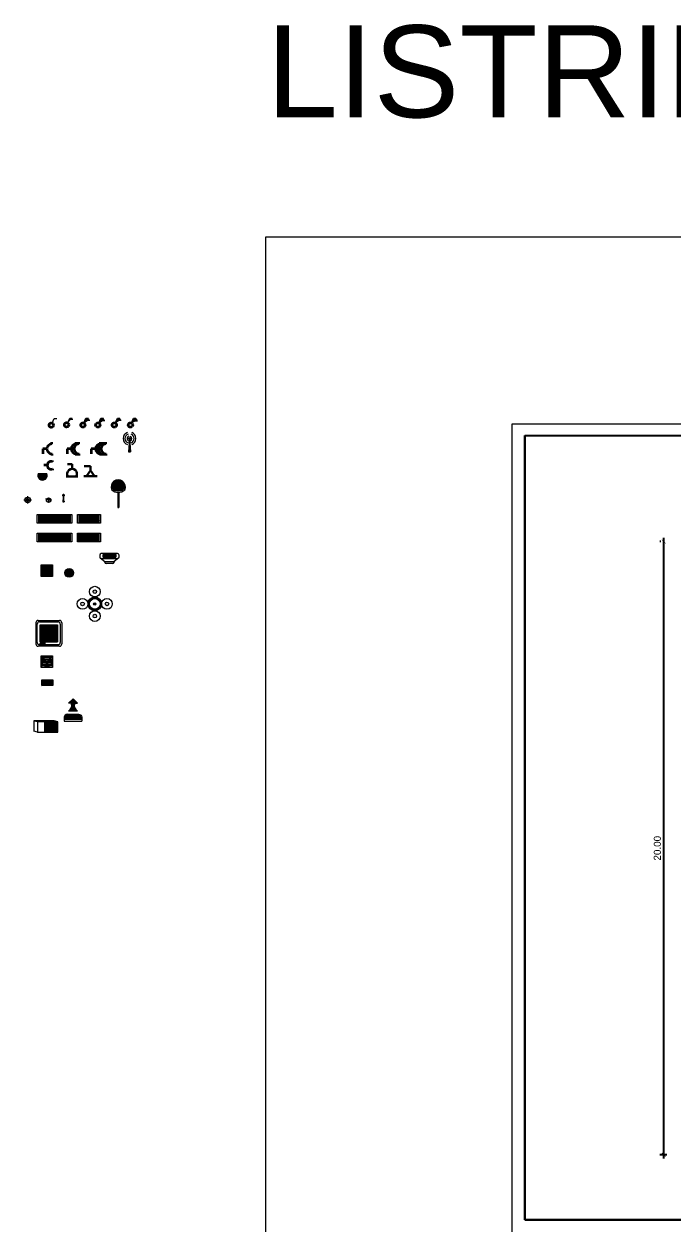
# Model space of a CAD drawing. Header units: millimetres. Extents: x -667 to -468, y -723 to -475.
# Drawn here: x -645.34 to -624.19, y -687.02 to -647.91 of the extents above; entities that cross this region are included whole.
import ezdxf

# ---------------------------------------------------------------- set-up
doc = ezdxf.new("R2010")
doc.units = ezdxf.units.MM
doc.layers.get('0').update_dxf_attribs({"lineweight": 9})
doc.layers.get('Defpoints').update_dxf_attribs({"lineweight": 0})
doc.layers.add('KOP', color=1, linetype='Continuous')
doc.layers.add('NOTASI', color=250, linetype='Continuous', lineweight=5)
doc.styles.get("Standard").update_dxf_attribs({"font": 'arial.ttf'})
doc.dimstyles.new('Copy of 1-100', dxfattribs={"dimtxt": 0.23, "dimasz": 0.125, "dimexe": 0.125, "dimexo": 0.1, "dimgap": 0.09, "dimtad": 1, "dimtoh": 1, "dimzin": 0, "dimdsep": 46, "dimtxsty": 'Standard', "dimblk": 'ARCHTICK', "dimcen": 0.09, "dimdle": 0.125, "dimclrt": 2, "dimadec": 0, "dimazin": 0, "dimtfac": 1, "dimtofl": 0, "dimtmove": 0, "dimatfit": 3, "dimldrblk": 'ARCHTICK', "dimfxl": 1, "dimtolj": 1, "dimtzin": 0, "dimarcsym": 0})

# ---------------------------------------------------------------- blocks, each defined once
blk = doc.blocks.new('DL 5')
h = blk.add_hatch(color=256)
h.set_gradient(color1=(223, 218, 124), one_color=1, tint=1, name='SPHERICAL')
h.paths.add_polyline_path([(0.234, 0.005, 1), (-0.21, 0.005, 1)])
h.paths.add_polyline_path([(-0.194, 0.005, -1), (0.217, 0.005, -1)], flags=16)
h.paths.add_polyline_path([(-0.086, 0.005, -1), (0.109, 0.005, -1)], flags=0)
h = blk.add_hatch(color=256)
h.set_gradient(color1=(223, 218, 124), one_color=1, tint=1, name='SPHERICAL')
h.paths.add_polyline_path([(0.109, 0.005, 1), (-0.086, 0.005, 1)])
at = {"color": 242, "true_color": 0xbb071f}
for p, q in [((-0.287, 0.005), (-0.21, 0.005)), ((-0.194, 0.005), (-0.086, 0.005)), ((0.012, 0.227), (0.012, 0.303)), ((0.012, 0.102), (0.012, 0.21)), ((0.109, 0.005), (0.217, 0.005)), ((0.234, 0.005), (0.31, 0.005)), ((0.012, -0.201), (0.012, -0.093)), ((0.012, -0.294), (0.012, -0.217))]:
    blk.add_line(p, q, dxfattribs=at)
for radius in [0.222, 0.206, 0.0974]:
    blk.add_circle((0.012, 0.005), radius, dxfattribs=at)
blk = doc.blocks.new('TP')
h = blk.add_hatch(color=256)
h.set_gradient(color1=(229, 248, 251), one_color=1, tint=1, name='SPHERICAL')
h.paths.add_polyline_path([(286.551, 541.306), (286.551, 541.276), (287.617, 541.276), (287.617, 541.306)])
h.paths.add_polyline_path([(287.617, 541.144), (287.617, 541.174), (286.551, 541.174), (286.551, 541.144)])
at = {"color": 242, "true_color": 0xbb071f}
for p, q in [((286.484, 541.375), (287.684, 541.375)), ((286.484, 541.075), (286.484, 541.375)), ((287.684, 541.375), (287.684, 541.075)), ((287.684, 541.075), (286.484, 541.075))]:
    blk.add_line(p, q, dxfattribs=at)
at = {"color": 0}
for p, q in [((286.534, 541.105), (286.534, 541.345)), ((286.534, 541.345), (287.634, 541.345)), ((287.634, 541.105), (287.634, 541.345)), ((287.634, 541.105), (286.534, 541.105))]:
    blk.add_line(p, q, dxfattribs=at)
for p, q in [((286.551, 541.306), (287.617, 541.306)), ((286.551, 541.306), (286.551, 541.276)), ((286.574, 541.105), (286.574, 541.345)), ((286.614, 541.105), (286.614, 541.345)), ((286.654, 541.105), (286.654, 541.345)), ((286.694, 541.105), (286.694, 541.345)), ((286.734, 541.105), (286.734, 541.345)), ((286.774, 541.105), (286.774, 541.345)), ((286.814, 541.105), (286.814, 541.345)), ((286.854, 541.105), (286.854, 541.345)), ((286.894, 541.105), (286.894, 541.345)), ((286.934, 541.105), (286.934, 541.345)), ((286.974, 541.105), (286.974, 541.345)), ((287.014, 541.105), (287.014, 541.345)), ((287.054, 541.105), (287.054, 541.345)), ((287.094, 541.105), (287.094, 541.345)), ((287.134, 541.105), (287.134, 541.345)), ((287.174, 541.105), (287.174, 541.345)), ((287.214, 541.105), (287.214, 541.345)), ((287.254, 541.105), (287.254, 541.345)), ((287.294, 541.105), (287.294, 541.345)), ((287.334, 541.105), (287.334, 541.345)), ((287.374, 541.105), (287.374, 541.345)), ((287.414, 541.105), (287.414, 541.345)), ((287.454, 541.105), (287.454, 541.345)), ((287.494, 541.105), (287.494, 541.345)), ((287.534, 541.105), (287.534, 541.345)), ((287.574, 541.105), (287.574, 541.345)), ((287.614, 541.105), (287.614, 541.345)), ((287.617, 541.306), (287.617, 541.276)), ((286.534, 541.225), (287.634, 541.225)), ((286.548, 541.301), (286.551, 541.301)), ((286.548, 541.299), (286.551, 541.299)), ((286.548, 541.284), (286.551, 541.284)), ((286.548, 541.282), (286.551, 541.282)), ((286.548, 541.169), (286.551, 541.169)), ((286.548, 541.167), (286.551, 541.167)), ((286.548, 541.152), (286.551, 541.152)), ((286.548, 541.15), (286.551, 541.15)), ((286.551, 541.276), (287.617, 541.276)), ((286.551, 541.174), (287.617, 541.174)), ((286.551, 541.144), (286.551, 541.174)), ((286.551, 541.144), (287.617, 541.144)), ((287.62, 541.301), (287.617, 541.301)), ((287.62, 541.299), (287.617, 541.299)), ((287.62, 541.284), (287.617, 541.284)), ((287.62, 541.282), (287.617, 541.282)), ((287.617, 541.144), (287.617, 541.174)), ((287.62, 541.169), (287.617, 541.169)), ((287.62, 541.167), (287.617, 541.167)), ((287.62, 541.152), (287.617, 541.152)), ((287.62, 541.15), (287.617, 541.15))]:
    blk.add_line(p, q)
for points in [[(286.538, 541.302), (286.548, 541.302), (286.548, 541.28), (286.538, 541.28)], [(287.63, 541.302), (287.62, 541.302), (287.62, 541.28), (287.63, 541.28)], [(286.538, 541.148), (286.548, 541.148), (286.548, 541.17), (286.538, 541.17)], [(287.63, 541.148), (287.62, 541.148), (287.62, 541.17), (287.63, 541.17)]]:
    blk.add_lwpolyline(points, close=True)
blk = doc.blocks.new('TL 2x40 w')
blk.add_blockref('TP', (-287.094, -541.225))
blk = doc.blocks.new('TL 1x40 w')
h = blk.add_hatch(color=256)
h.set_gradient(color1=(229, 248, 251), one_color=1, tint=1, name='SPHERICAL')
h.paths.add_polyline_path([(-0.533, 0.03), (-0.533, 0), (0.533, 0), (0.533, 0.03)])
at = {"color": 242, "true_color": 0xbb071f}
for p, q in [((-0.6, 0.165), (0.6, 0.165)), ((-0.6, -0.135), (-0.6, 0.165)), ((0.6, 0.165), (0.6, -0.135)), ((0.6, -0.135), (-0.6, -0.135))]:
    blk.add_line(p, q, dxfattribs=at)
at = {"color": 0}
for p, q in [((-0.55, -0.105), (-0.55, 0.135)), ((-0.55, 0.135), (0.55, 0.135)), ((0.55, -0.105), (0.55, 0.135)), ((0.55, -0.105), (-0.55, -0.105))]:
    blk.add_line(p, q, dxfattribs=at)
for p, q in [((-0.55, 0.066), (0.55, 0.066)), ((-0.536, 0.024), (-0.533, 0.024)), ((-0.536, 0.022), (-0.533, 0.022)), ((-0.536, 0.008), (-0.533, 0.008)), ((-0.536, 0.005), (-0.533, 0.005)), ((-0.533, 0.03), (0.533, 0.03)), ((-0.533, 0.03), (-0.533, 0)), ((-0.533, 0), (0.533, 0)), ((-0.51, -0.105), (-0.51, 0.135)), ((-0.47, -0.105), (-0.47, 0.135)), ((-0.43, -0.105), (-0.43, 0.135)), ((-0.39, -0.105), (-0.39, 0.135)), ((-0.35, -0.105), (-0.35, 0.135)), ((-0.31, -0.105), (-0.31, 0.135)), ((-0.27, -0.105), (-0.27, 0.135)), ((-0.23, -0.105), (-0.23, 0.135)), ((-0.19, -0.105), (-0.19, 0.135)), ((-0.15, -0.105), (-0.15, 0.135)), ((-0.11, -0.105), (-0.11, 0.135)), ((-0.07, -0.105), (-0.07, 0.135)), ((-0.03, -0.105), (-0.03, 0.135)), ((0.01, -0.105), (0.01, 0.135)), ((0.05, -0.105), (0.05, 0.135)), ((0.09, -0.105), (0.09, 0.135)), ((0.13, -0.105), (0.13, 0.135)), ((0.17, -0.105), (0.17, 0.135)), ((0.21, -0.105), (0.21, 0.135)), ((0.25, -0.105), (0.25, 0.135)), ((0.29, -0.105), (0.29, 0.135)), ((0.33, -0.105), (0.33, 0.135)), ((0.37, -0.105), (0.37, 0.135)), ((0.41, -0.105), (0.41, 0.135)), ((0.45, -0.105), (0.45, 0.135)), ((0.49, -0.105), (0.49, 0.135)), ((0.53, -0.105), (0.53, 0.135)), ((0.533, 0.03), (0.533, 0)), ((0.536, 0.024), (0.533, 0.024)), ((0.536, 0.022), (0.533, 0.022)), ((0.536, 0.008), (0.533, 0.008)), ((0.536, 0.005), (0.533, 0.005)), ((-0.55, -0.036), (0.55, -0.036))]:
    blk.add_line(p, q)
for points in [[(-0.546, 0.026), (-0.536, 0.026), (-0.536, 0.004), (-0.546, 0.004)], [(0.546, 0.026), (0.536, 0.026), (0.536, 0.004), (0.546, 0.004)]]:
    blk.add_lwpolyline(points, close=True)
blk = doc.blocks.new('stopkontak 1')
at = {"color": 242, "lineweight": 35, "true_color": 0xbb071f}
for p, q in [((-0.169, 0.169), (-0.234, 0.169)), ((-0.169, 0.169), (-0.169, 0.169)), ((0, 0), (0, -0.143)), ((0.169, 0.169), (0.234, 0.169)), ((0, -0.143), (0.177, -0.143))]:
    blk.add_line(p, q, dxfattribs=at)
blk.add_arc((0, 0.169), 0.169, 180, 0, dxfattribs=at)
blk = doc.blocks.new('stopkontak double')
at = {"color": 242, "lineweight": 35, "true_color": 0xbb071f}
for p, q in [((-0.169, 0.169), (-0.234, 0.169)), ((-0.169, 0.073), (-0.234, 0.073)), ((-0.169, 0.073), (-0.169, 0.073)), ((0, 0), (0, -0.24)), ((0.169, 0.169), (0.234, 0.169)), ((0.169, 0.073), (0.234, 0.073)), ((0, -0.24), (0.177, -0.24))]:
    blk.add_line(p, q, dxfattribs=at)
for centre in [(0, 0.169), (0, 0.073)]:
    blk.add_arc(centre, 0.169, 180, 0, dxfattribs=at)
blk = doc.blocks.new('stopkontak triple')
at = {"color": 242, "lineweight": 35, "true_color": 0xbb071f}
for p, q in [((-0.169, 0.169), (-0.234, 0.169)), ((-0.169, 0.073), (-0.234, 0.073)), ((0, 0), (0, -0.336)), ((0.169, 0.169), (0.234, 0.169)), ((0.169, 0.073), (0.234, 0.073)), ((-0.169, -0.023), (-0.234, -0.023)), ((-0.169, -0.023), (-0.169, -0.023)), ((0, -0.336), (0.177, -0.336)), ((0.169, -0.023), (0.234, -0.023))]:
    blk.add_line(p, q, dxfattribs=at)
for centre in [(0, 0.169), (0, 0.073), (0, -0.023)]:
    blk.add_arc(centre, 0.169, 180, 0, dxfattribs=at)
blk = doc.blocks.new('baret persegi')
h = blk.add_hatch(color=256)
h.set_gradient(color1=(11, 110, 2), one_color=1, tint=1, name='SPHERICAL')
h.paths.add_polyline_path([(0.025, 0.024), (-0.024, 0.024), (-0.024, -0.024), (0.025, -0.024)], flags=0)
h.paths.add_polyline_path([(0.251, 0.25), (-0.249, 0.25), (-0.249, -0.25), (0.251, -0.25)])
h.paths.add_polyline_path([(-0.236, 0.237), (0.239, 0.237), (0.239, -0.237), (-0.236, -0.237)], flags=16)
h.paths.add_polyline_path([(-0.024, -0.024), (-0.024, 0.024), (0.025, 0.024), (0.025, -0.024)], flags=0)
h = blk.add_hatch(color=256)
h.set_gradient(color1=(243, 246, 106), one_color=1, tint=1, name='SPHERICAL')
h.paths.add_polyline_path([(-0.236, -0.237), (0.239, -0.237), (0.239, 0.237), (-0.236, 0.237)])
h.paths.add_polyline_path([(-0.024, 0.024), (0.025, 0.024), (0.025, -0.024), (-0.024, -0.024)], flags=16)
for p, q in [((-0.249, 0.25), (0.251, 0.25)), ((-0.249, -0.25), (-0.249, 0.25)), ((-0.236, 0.237), (0.239, 0.237)), ((-0.236, 0.237), (-0.236, -0.237)), ((0.239, 0.237), (0.239, -0.237)), ((0.251, 0.25), (0.251, -0.25)), ((0.251, -0.25), (-0.249, -0.25)), ((-0.236, -0.237), (0.239, -0.237))]:
    blk.add_line(p, q)
blk.add_lwpolyline([(-0.024, 0.024), (0.025, 0.024), (0.025, -0.024), (-0.024, -0.024)], close=True)
blk = doc.blocks.new('baret bulat')
h = blk.add_hatch(color=256)
h.set_gradient(color1=(2, 121, 4), one_color=1, tint=1, name='SPHERICAL')
h.paths.add_polyline_path([(0.036, 0, 1), (-0.036, 0, 1)], flags=0)
h.paths.add_polyline_path([(-0.321, 0, 1), (0.321, 0, 1)])
h.paths.add_polyline_path([(0.294, 0, -1), (-0.294, 0, -1)], flags=16)
h.paths.add_polyline_path([(0.036, 0, -1), (-0.036, 0, -1)], flags=0)
h = blk.add_hatch(color=256)
h.set_gradient(color1=(251, 236, 121), one_color=1, tint=1, name='SPHERICAL')
h.paths.add_polyline_path([(0.294, 0, 1), (-0.294, 0, 1)])
h.paths.add_polyline_path([(-0.036, 0, -1), (0.036, 0, -1)], flags=16)
for radius in [0.321, 0.294, 0.0363]:
    blk.add_circle((0, 0), radius)
blk = doc.blocks.new('saklar tunggal')
at = {"color": 242, "true_color": 0xbb071f}
for p, q in [((0.05, 0.11), (0.166, 0.364)), ((0.166, 0.364), (0.3, 0.364))]:
    blk.add_line(p, q, dxfattribs=at)
at = {"color": 242, "lineweight": 35, "true_color": 0xbb071f}
blk.add_circle((0, 0), 0.121, dxfattribs=at)
blk = doc.blocks.new('saklar triple')
at = {"color": 242, "true_color": 0xbb071f}
for p, q in [((0.05, 0.11), (0.166, 0.364)), ((0.05, 0.11), (0.207, 0.307)), ((0.05, 0.11), (0.242, 0.256)), ((0.166, 0.364), (0.3, 0.364)), ((0.207, 0.307), (0.342, 0.307)), ((0.242, 0.256), (0.377, 0.256))]:
    blk.add_line(p, q, dxfattribs=at)
at = {"color": 242, "lineweight": 35, "true_color": 0xbb071f}
blk.add_circle((0, 0), 0.121, dxfattribs=at)
blk = doc.blocks.new('saklar 4')
at = {"color": 242, "true_color": 0xbb071f}
for p, q in [((0.05, 0.11), (0.166, 0.364)), ((0.05, 0.11), (0.193, 0.324)), ((0.05, 0.11), (0.22, 0.281)), ((0.05, 0.11), (0.246, 0.24)), ((0.166, 0.364), (0.3, 0.364)), ((0.193, 0.324), (0.328, 0.324)), ((0.22, 0.281), (0.355, 0.281)), ((0.246, 0.24), (0.381, 0.24))]:
    blk.add_line(p, q, dxfattribs=at)
at = {"color": 242, "lineweight": 35, "true_color": 0xbb071f}
blk.add_circle((0, 0), 0.121, dxfattribs=at)
blk = doc.blocks.new('saklar 5')
at = {"color": 242, "true_color": 0xbb071f}
for p, q in [((0.05, 0.11), (0.166, 0.364)), ((0.05, 0.11), (0.187, 0.338)), ((0.05, 0.11), (0.207, 0.307)), ((0.05, 0.11), (0.226, 0.284)), ((0.05, 0.11), (0.242, 0.256)), ((0.166, 0.364), (0.3, 0.364)), ((0.187, 0.338), (0.321, 0.338)), ((0.207, 0.307), (0.342, 0.307)), ((0.226, 0.284), (0.361, 0.284)), ((0.242, 0.256), (0.377, 0.256))]:
    blk.add_line(p, q, dxfattribs=at)
at = {"color": 242, "lineweight": 35, "true_color": 0xbb071f}
blk.add_circle((0, 0), 0.121, dxfattribs=at)
blk = doc.blocks.new('saklar 6')
at = {"color": 242, "true_color": 0xbb071f}
for p, q in [((0.05, 0.11), (0.166, 0.364)), ((0.05, 0.11), (0.187, 0.338)), ((0.05, 0.11), (0.207, 0.307)), ((0.05, 0.11), (0.226, 0.284)), ((0.05, 0.11), (0.242, 0.256)), ((0.05, 0.11), (0.256, 0.229)), ((0.166, 0.364), (0.3, 0.364)), ((0.187, 0.338), (0.321, 0.338)), ((0.207, 0.307), (0.342, 0.307)), ((0.226, 0.284), (0.361, 0.284)), ((0.242, 0.256), (0.377, 0.256)), ((0.256, 0.229), (0.39, 0.229))]:
    blk.add_line(p, q, dxfattribs=at)
at = {"color": 242, "lineweight": 35, "true_color": 0xbb071f}
blk.add_circle((0, 0), 0.121, dxfattribs=at)
blk = doc.blocks.new('saklar')
at = {"color": 242, "true_color": 0xbb071f}
for p, q in [((0.05, 0.11), (0.166, 0.364)), ((0.05, 0.11), (0.207, 0.307)), ((0.166, 0.364), (0.3, 0.364)), ((0.207, 0.307), (0.342, 0.307))]:
    blk.add_line(p, q, dxfattribs=at)
at = {"color": 242, "lineweight": 35, "true_color": 0xbb071f}
blk.add_circle((0, 0), 0.121, dxfattribs=at)
blk = doc.blocks.new('tl 1x20 w')
h = blk.add_hatch(color=256)
h.set_gradient(color1=(249, 251, 142), one_color=1, tint=1, name='SPHERICAL')
h.paths.add_polyline_path([(0.333, -0.03), (0.333, 0), (-0.333, 0), (-0.333, -0.03)])
at = {"color": 242, "true_color": 0xbb071f}
for p, q in [((-0.4, 0.135), (0.4, 0.135)), ((-0.4, -0.165), (-0.4, 0.135)), ((0.4, 0.135), (0.4, -0.165)), ((0.4, -0.165), (-0.4, -0.165))]:
    blk.add_line(p, q, dxfattribs=at)
at = {"color": 0}
for p, q in [((-0.35, -0.135), (-0.35, 0.105)), ((-0.35, 0.105), (0.35, 0.105)), ((0.35, -0.135), (0.35, 0.105)), ((0.35, -0.135), (-0.35, -0.135))]:
    blk.add_line(p, q, dxfattribs=at)
for p, q in [((-0.35, 0.036), (0.35, 0.036)), ((-0.333, 0), (0.333, 0)), ((-0.333, 0), (-0.333, -0.03)), ((-0.31, -0.135), (-0.31, 0.105)), ((-0.27, -0.135), (-0.27, 0.105)), ((-0.23, -0.135), (-0.23, 0.105)), ((-0.19, -0.135), (-0.19, 0.105)), ((-0.15, -0.135), (-0.15, 0.105)), ((-0.11, -0.135), (-0.11, 0.105)), ((-0.07, -0.135), (-0.07, 0.105)), ((-0.03, -0.135), (-0.03, 0.105)), ((0.01, -0.135), (0.01, 0.105)), ((0.05, -0.135), (0.05, 0.105)), ((0.09, -0.135), (0.09, 0.105)), ((0.13, -0.135), (0.13, 0.105)), ((0.17, -0.135), (0.17, 0.105)), ((0.21, -0.135), (0.21, 0.105)), ((0.25, -0.135), (0.25, 0.105)), ((0.29, -0.135), (0.29, 0.105)), ((0.33, -0.135), (0.33, 0.105)), ((-0.35, -0.066), (0.35, -0.066)), ((-0.336, -0.006), (-0.333, -0.006)), ((-0.336, -0.008), (-0.333, -0.008)), ((-0.336, -0.022), (-0.333, -0.022)), ((-0.336, -0.025), (-0.333, -0.025)), ((-0.333, -0.03), (0.333, -0.03)), ((0.333, 0), (0.333, -0.03)), ((0.336, -0.006), (0.333, -0.006)), ((0.336, -0.008), (0.333, -0.008)), ((0.336, -0.022), (0.333, -0.022)), ((0.336, -0.025), (0.333, -0.025))]:
    blk.add_line(p, q)
for points in [[(-0.346, -0.004), (-0.336, -0.004), (-0.336, -0.026), (-0.346, -0.026)], [(0.346, -0.004), (0.336, -0.004), (0.336, -0.026), (0.346, -0.026)]]:
    blk.add_lwpolyline(points, close=True)
blk = doc.blocks.new('tl 2x20')
h = blk.add_hatch(color=256)
h.set_gradient(color1=(249, 251, 142), one_color=1, tint=1, name='SPHERICAL')
h.paths.add_polyline_path([(0.363, 0.051), (0.363, 0.081), (-0.303, 0.081), (-0.303, 0.051)])
h.paths.add_polyline_path([(-0.303, -0.051), (-0.303, -0.081), (0.363, -0.081), (0.363, -0.051)])
at = {"color": 242, "true_color": 0xbb071f}
for p, q in [((-0.37, 0.15), (0.43, 0.15)), ((-0.37, -0.15), (-0.37, 0.15)), ((0.43, 0.15), (0.43, -0.15)), ((0.43, 0.15), (0.43, -0.15)), ((0.43, -0.15), (-0.37, -0.15))]:
    blk.add_line(p, q, dxfattribs=at)
at = {"color": 0}
for p, q in [((-0.32, -0.12), (-0.32, 0.12)), ((-0.32, 0.12), (0.38, 0.12)), ((0.38, -0.12), (0.38, 0.12)), ((0.38, -0.12), (-0.32, -0.12))]:
    blk.add_line(p, q, dxfattribs=at)
for p, q in [((-0.32, 0), (0.38, 0)), ((-0.306, 0.075), (-0.303, 0.075)), ((-0.306, 0.073), (-0.303, 0.073)), ((-0.306, 0.059), (-0.303, 0.059)), ((-0.306, 0.056), (-0.303, 0.056)), ((-0.303, 0.081), (0.363, 0.081)), ((-0.303, 0.081), (-0.303, 0.051)), ((-0.303, 0.051), (0.363, 0.051)), ((-0.28, -0.12), (-0.28, 0.12)), ((-0.24, -0.12), (-0.24, 0.12)), ((-0.2, -0.12), (-0.2, 0.12)), ((-0.16, -0.12), (-0.16, 0.12)), ((-0.12, -0.12), (-0.12, 0.12)), ((-0.08, -0.12), (-0.08, 0.12)), ((-0.04, -0.12), (-0.04, 0.12)), ((0, -0.12), (0, 0.12)), ((0.04, -0.12), (0.04, 0.12)), ((0.08, -0.12), (0.08, 0.12)), ((0.12, -0.12), (0.12, 0.12)), ((0.16, -0.12), (0.16, 0.12)), ((0.2, -0.12), (0.2, 0.12)), ((0.24, -0.12), (0.24, 0.12)), ((0.28, -0.12), (0.28, 0.12)), ((0.32, -0.12), (0.32, 0.12)), ((0.36, -0.12), (0.36, 0.12)), ((0.363, 0.081), (0.363, 0.051)), ((0.366, 0.075), (0.363, 0.075)), ((0.366, 0.073), (0.363, 0.073)), ((0.366, 0.059), (0.363, 0.059)), ((0.366, 0.056), (0.363, 0.056)), ((-0.306, -0.056), (-0.303, -0.056)), ((-0.306, -0.059), (-0.303, -0.059)), ((-0.306, -0.073), (-0.303, -0.073)), ((-0.306, -0.075), (-0.303, -0.075)), ((-0.303, -0.051), (0.363, -0.051)), ((-0.303, -0.081), (-0.303, -0.051)), ((-0.303, -0.081), (0.363, -0.081)), ((0.363, -0.081), (0.363, -0.051)), ((0.366, -0.056), (0.363, -0.056)), ((0.366, -0.059), (0.363, -0.059)), ((0.366, -0.073), (0.363, -0.073)), ((0.366, -0.075), (0.363, -0.075))]:
    blk.add_line(p, q)
for points in [[(-0.316, 0.077), (-0.306, 0.077), (-0.306, 0.055), (-0.316, 0.055)], [(0.376, 0.077), (0.366, 0.077), (0.366, 0.055), (0.376, 0.055)], [(-0.316, -0.077), (-0.306, -0.077), (-0.306, -0.055), (-0.316, -0.055)], [(0.376, -0.077), (0.366, -0.077), (0.366, -0.055), (0.376, -0.055)]]:
    blk.add_lwpolyline(points, close=True)
blk = doc.blocks.new('baret je')
h = blk.add_hatch(color=256)
h.set_gradient(color1=(227, 253, 253), one_color=1, tint=1, name='SPHERICAL')
h.paths.add_polyline_path([(-0.147, -0.024, 1.339733), (0.148, -0.024)])
for p, q in [((-0.15, 0), (0.15, 0)), ((-0.147, -0.024), (0.148, -0.024))]:
    blk.add_line(p, q)
for centre, radius, start, end in [((0, -0.068), 0.165, 155.6914, 24.3086), ((0.001, -0.068), 0.154, 163.4766, 16.5234)]:
    blk.add_arc(centre, radius, start, end)
blk = doc.blocks.new('ac cessett')
for p, q in [((-0.37, 0.424), (0.37, 0.424)), ((-0.45, 0.344), (-0.45, -0.396)), ((-0.4, -0.346), (-0.4, 0.294)), ((-0.32, 0.374), (0.32, 0.374)), ((-0.3, -0.326), (-0.3, 0.274)), ((-0.158, -0.326), (-0.158, 0.274)), ((0, -0.326), (0, 0.274)), ((0.155, -0.326), (0.155, 0.274)), ((0.3, 0.274), (0.3, -0.326)), ((0.4, 0.294), (0.4, -0.346)), ((0.45, 0.344), (0.45, -0.396)), ((0.37, -0.476), (-0.37, -0.476)), ((0.32, -0.426), (-0.32, -0.426))]:
    blk.add_line(p, q)
at = {"color": 242, "true_color": 0xbb071f}
for p, q in [((-0.3, 0.274), (0.3, 0.274)), ((-0.3, 0.26), (0.3, 0.26)), ((-0.3, 0.245), (0.3, 0.245)), ((-0.3, 0.231), (0.3, 0.231)), ((-0.3, 0.217), (0.3, 0.217)), ((-0.3, 0.202), (0.3, 0.202)), ((-0.3, 0.188), (0.3, 0.188)), ((-0.3, 0.173), (0.3, 0.173)), ((-0.3, 0.159), (0.3, 0.159)), ((-0.3, 0.144), (0.3, 0.144)), ((-0.3, 0.13), (0.3, 0.13)), ((-0.3, 0.115), (0.3, 0.115)), ((-0.3, 0.101), (0.3, 0.101)), ((-0.3, 0.087), (0.3, 0.087)), ((-0.3, 0.072), (0.3, 0.072)), ((-0.3, 0.058), (0.3, 0.058)), ((-0.3, 0.043), (0.3, 0.043)), ((-0.3, 0.029), (0.3, 0.029)), ((-0.3, 0.014), (0.3, 0.014)), ((-0.3, 0), (0.3, 0)), ((-0.3, -0.014), (0.3, -0.014)), ((-0.3, -0.029), (0.3, -0.029)), ((-0.3, -0.043), (0.3, -0.043)), ((-0.3, -0.058), (0.3, -0.058)), ((-0.3, -0.072), (0.3, -0.072)), ((-0.3, -0.087), (0.3, -0.087)), ((-0.3, -0.101), (0.3, -0.101)), ((-0.3, -0.115), (0.3, -0.115)), ((-0.3, -0.13), (0.3, -0.13)), ((-0.3, -0.144), (0.3, -0.144)), ((-0.3, -0.159), (0.3, -0.159)), ((-0.3, -0.173), (0.3, -0.173)), ((-0.3, -0.188), (0.3, -0.188)), ((-0.3, -0.202), (0.3, -0.202)), ((-0.3, -0.217), (0.3, -0.217)), ((-0.3, -0.231), (0.3, -0.231)), ((-0.3, -0.245), (0.3, -0.245)), ((-0.3, -0.26), (0.3, -0.26)), ((-0.3, -0.274), (0.3, -0.274)), ((-0.3, -0.289), (0.3, -0.289)), ((-0.3, -0.303), (0.3, -0.303)), ((-0.3, -0.318), (0.3, -0.318)), ((0.3, -0.326), (-0.3, -0.326))]:
    blk.add_line(p, q, dxfattribs=at)
for points in [[(-0.301, -0.356), (-0.272, -0.356), (-0.272, -0.375), (-0.301, -0.375)], [(-0.301, -0.384), (-0.272, -0.384), (-0.272, -0.404), (-0.301, -0.404)], [(-0.18, -0.356), (-0.208, -0.356), (-0.208, -0.375), (-0.18, -0.375)], [(-0.18, -0.384), (-0.208, -0.384), (-0.208, -0.404), (-0.18, -0.404)]]:
    blk.add_lwpolyline(points, close=True)
for centre in [(-0.24, -0.366), (-0.24, -0.394), (-0.148, -0.366), (-0.148, -0.394)]:
    blk.add_circle(centre, 0.0111)
for centre, start, end in [((-0.37, 0.344), 90, 180), ((0.37, 0.344), 0, 90), ((-0.32, 0.294), 90, 180), ((0.32, 0.294), 0, 90), ((-0.37, -0.396), 180, 270), ((-0.32, -0.346), 180, 270), ((0.32, -0.346), 270, 0), ((0.37, -0.396), 270, 0)]:
    blk.add_arc(centre, 0.08, start, end)
blk = doc.blocks.new('spotlight')
h = blk.add_hatch(color=256)
h.set_gradient(color1=(246, 249, 78), one_color=1, tint=1, name='SPHERICAL')
h.paths.add_polyline_path([(0.01, 0.005), (0.133, 0.064, 0.629887), (-0.133, 0.064), (-0.01, 0.005, -0.629887)])
h = blk.add_hatch(color=256)
h.set_gradient(color1=(186, 177, 3), one_color=1, tint=1, name='SPHERICAL')
h.paths.add_polyline_path([(0.011, 0, 1), (-0.011, 0, 1)])
at = {"color": 244, "true_color": 0x990a2b}
for p, q in [((-0.144, 0.069), (-0.185, 0.088)), ((-0.01, 0.005), (-0.133, 0.064)), ((0.01, 0.005), (0.133, 0.064)), ((0.144, 0.069), (0.185, 0.088)), ((0, -0.011), (0, -0.148))]:
    blk.add_line(p, q, dxfattribs=at)
for radius in [0.159, 0.148]:
    blk.add_circle((0, 0), radius, dxfattribs=at)
blk.add_circle((0, 0), 0.0115)
blk = doc.blocks.new('bok')
h = blk.add_hatch(color=256)
h.set_gradient(color1=(250, 255, 255), one_color=1, tint=1)
h.paths.add_polyline_path([(286.495, 536.012), (286.495, 535.814), (286.881, 536.012)])
blk.add_line((286.495, 535.814), (286.881, 536.012))
blk.add_lwpolyline([(286.495, 536.012), (286.881, 536.012), (286.881, 535.814), (286.495, 535.814)], close=True)
blk = doc.blocks.new('box panel')
at = {"lineweight": 9}
h = blk.add_hatch(color=256, dxfattribs=at)
h.set_gradient(color1=(238, 227, 17), one_color=1, tint=1)
h.paths.add_polyline_path([(0.193, 0.099), (-0.193, -0.099), (0.193, -0.099)])
blk.add_blockref('bok', (-286.688, -535.913))
blk = doc.blocks.new('sk.tv')
at = {"color": 246, "lineweight": 30, "true_color": 0x6e0d27}
for p, q in [((0, 0.757), (-0.35, 0.757)), ((0, 0.382), (0, 0.757)), ((-0.444, -0.218), (0.444, -0.218))]:
    blk.add_line(p, q, dxfattribs=at)
blk.add_arc((0, 0), 0.382, 325.24723, 214.75277, dxfattribs=at)
blk = doc.blocks.new('tlpon')
at = {"color": 92, "lineweight": 30, "true_color": 0x17c214}
for p, q in [((-0.231, 0), (0.231, 0)), ((0, 0.347), (-0.214, 0.347)), ((-0.141, 0), (0, 0.194)), ((0, 0.194), (0, 0.347)), ((0.141, 0), (0, 0.194))]:
    blk.add_line(p, q, dxfattribs=at)
blk = doc.blocks.new('l.tamannnnnnnnn')
h = blk.add_hatch(color=256)
h.set_gradient(color1=(227, 253, 253), one_color=1, tint=1, name='SPHERICAL')
edge = h.paths.add_edge_path()
edge.add_arc((-0.001, 0), 0.154, 343.4766, 556.5234)
edge.add_line((-0.148, -0.044), (-0.091, -0.097))
edge.add_line((-0.091, -0.097), (-0.001, -0.112))
edge.add_line((-0.001, -0.112), (0.092, -0.096))
edge.add_line((0.092, -0.096), (0.147, -0.044))
at = {"lineweight": 9}
for p, q in [((-0.01, -0.128), (-0.01, -0.476)), ((0.01, -0.128), (0.01, -0.476)), ((-0.01, -0.476), (0.01, -0.476))]:
    blk.add_line(p, q, dxfattribs=at)
for centre, radius, start, end in [((0, 0), 0.165, 335.6914, 204.3086), ((-0.001, 0), 0.154, 343.4766, 196.5234)]:
    blk.add_arc(centre, radius, start, end)
blk.add_arc((0, 0.089), 0.217, 226.2674, 313.7326, dxfattribs=at)
blk = doc.blocks.new('exhausfun')
h = blk.add_hatch(color=256)
h.set_gradient(color1=(195, 253, 253), one_color=1, tint=1, name='SPHERICAL')
h.paths.add_polyline_path([(0.121, 0.018), (0.14, 0.048), (0.113, 0.095), (0.086, 0.094), (0.01, 0.01, -0.172995), (0.014, 0.002)])
h.paths.add_polyline_path([(-0.014, 0.002, -0.167639), (-0.01, 0.01), (-0.085, 0.088), (-0.121, 0.084), (-0.143, 0.044), (-0.123, 0.017)])
h.paths.add_polyline_path([(0.027, -0.147), (0.042, -0.113), (0.005, -0.013, -0.166519), (-0.004, -0.013), (-0.036, -0.115), (-0.017, -0.145)])
for p, q in [((-0.2, 0.2), (0.2, 0.2)), ((-0.2, -0.2), (-0.2, 0.2)), ((-0.19, 0.189), (0.19, 0.189)), ((-0.19, 0.189), (-0.19, -0.19)), ((-0.19, 0.137), (0.19, 0.137)), ((-0.19, 0.085), (0.19, 0.085)), ((-0.19, 0.032), (0.19, 0.032)), ((0.19, 0.189), (0.19, -0.19)), ((0.2, 0.2), (0.2, -0.2)), ((0.2, -0.2), (-0.2, -0.2)), ((-0.19, -0.02), (0.19, -0.02)), ((-0.19, -0.073), (0.19, -0.073)), ((-0.19, -0.125), (0.19, -0.125)), ((-0.19, -0.178), (0.19, -0.178)), ((-0.19, -0.19), (0.19, -0.19))]:
    blk.add_line(p, q)
at = {"color": 1}
for p, q in [((-0.121, 0.084), (-0.143, 0.044)), ((-0.123, 0.017), (-0.143, 0.044)), ((-0.123, 0.017), (-0.014, 0.002)), ((-0.085, 0.088), (-0.121, 0.084)), ((-0.01, 0.01), (-0.085, 0.088)), ((0.01, 0.01), (0.086, 0.094)), ((0.121, 0.018), (0.014, 0.002)), ((0.086, 0.094), (0.113, 0.095)), ((0.113, 0.095), (0.14, 0.048)), ((0.121, 0.018), (0.14, 0.048)), ((-0.004, -0.013), (-0.036, -0.115)), ((-0.036, -0.115), (-0.017, -0.145)), ((-0.017, -0.145), (0.027, -0.147)), ((0.042, -0.113), (0.005, -0.013)), ((0.042, -0.113), (0.027, -0.147))]:
    blk.add_line(p, q, dxfattribs=at)
blk.add_circle((0, 0), 0.166, dxfattribs=at)
blk.add_circle((0, 0), 0.0141)
blk = doc.blocks.new('wfi')
at = {"color": 168, "true_color": 0x030a4f}
for p, q in [((0, 0), (-0.034, -0.467)), ((0, 0), (0, -0.467)), ((0, 0), (0.034, -0.467)), ((-0.034, -0.467), (0.034, -0.467))]:
    blk.add_line(p, q, dxfattribs=at)
blk.add_circle((0, 0), 0.0306, dxfattribs=at)
for radius, start, end in [(0.221, 106.8457, 253.1543), (0.161, 106.8457, 253.1543), (0.0815, 106.8457, 253.1543), (0.0815, 291.2758, 68.7242), (0.161, 291.2758, 68.7242), (0.221, 291.2758, 68.7242)]:
    blk.add_arc((0, 0), radius, start, end, dxfattribs=at)
blk = doc.blocks.new('HALOGEN')
h = blk.add_hatch(color=256)
h.set_gradient(color1=(252, 250, 126), one_color=1, tint=1, name='HEMISPHERICAL')
h.paths.add_polyline_path([(-0.199, 0.252, 0.414214), (-0.234, 0.217), (-0.234, 0.172, 0.414214), (-0.199, 0.137), (0.199, 0.137, 0.412534), (0.234, 0.171), (0.235, 0.217, 0.415895), (0.2, 0.252)])
for p, q in [((-0.32, 0.126), (-0.16, 0)), ((-0.16, 0), (0.16, 0)), ((-0.16, -0.019), (-0.16, 0)), ((0.32, 0.126), (0.16, 0)), ((0.16, 0), (0.16, -0.019)), ((0.11, -0.069), (-0.11, -0.069))]:
    blk.add_line(p, q)
for points in [[(-0.335, 0.226), (-0.335, 0.161, 0.414214), (-0.285, 0.111), (0.285, 0.111, 0.412534), (0.335, 0.161), (0.335, 0.226, 0.415895), (0.285, 0.276), (-0.285, 0.276)], [(-0.234, 0.217), (-0.234, 0.172, 0.414214), (-0.199, 0.137), (0.199, 0.137, 0.412534), (0.234, 0.171), (0.235, 0.217, 0.415895), (0.2, 0.252), (-0.199, 0.252)]]:
    blk.add_lwpolyline(points, format="xyb")
for centre, radius, start, end in [((-0.285, 0.226), 0.05, 90, 180), ((-0.199, 0.217), 0.035, 90, 180), ((-0.11, -0.019), 0.05, 180, 270), ((0.11, -0.019), 0.05, 270, 0)]:
    blk.add_arc(centre, radius, start, end)
blk = doc.blocks.new('sk 1')
at = {"color": 242, "lineweight": 35, "true_color": 0xbb071f}
for p, q in [((-124, 0), (-230, 0)), ((54, 111), (54, 154)), ((54, 111), (54, 111)), ((54, -111), (54, -154))]:
    blk.add_line(p, q, dxfattribs=at)
blk.add_arc((0, 0), 124, 64.0295, 295.9705, dxfattribs=at)
blk = doc.blocks.new('OUT DOR AC')
h = blk.add_hatch(color=256)
h.set_gradient(color1=(177, 221, 220), one_color=1, tint=1)
h.paths.add_polyline_path([(-0.267, -0.128, 0.324443), (-0.442, -0.128), (-0.355, -0.254, -0.290805), (-0.341, -0.254)])
h.paths.add_polyline_path([(-0.335, -0.267, -0.290805), (-0.344, -0.278), (-0.305, -0.419, 0.324443), (-0.184, -0.293)])
h.paths.add_polyline_path([(-0.507, -0.279, 0.324443), (-0.406, -0.422), (-0.353, -0.277, -0.267166), (-0.361, -0.266)])
for p, q in [((-0.592, -0.041), (-0.437, 0)), ((-0.437, 0), (0.437, 0)), ((0.282, -0.041), (0.437, 0)), ((0.437, 0), (0.437, -0.44)), ((-0.556, -0.11), (-0.028, -0.11)), ((-0.556, -0.148), (-0.028, -0.148)), ((-0.556, -0.185), (-0.028, -0.185)), ((-0.556, -0.222), (-0.028, -0.222)), ((-0.556, -0.259), (-0.028, -0.259)), ((-0.556, -0.302), (-0.028, -0.302)), ((-0.556, -0.339), (-0.028, -0.339)), ((-0.556, -0.376), (-0.028, -0.376)), ((-0.556, -0.413), (-0.028, -0.413)), ((-0.556, -0.451), (-0.028, -0.451)), ((-0.507, -0.279), (-0.361, -0.266)), ((-0.355, -0.254), (-0.442, -0.128)), ((-0.353, -0.277), (-0.406, -0.422)), ((-0.305, -0.419), (-0.344, -0.278)), ((-0.267, -0.128), (-0.341, -0.254)), ((-0.335, -0.267), (-0.184, -0.293)), ((0.282, -0.481), (0.437, -0.44))]:
    blk.add_line(p, q)
for points in [[(-0.592, -0.041), (0.282, -0.041), (0.282, -0.481), (-0.592, -0.481)], [(-0.556, -0.073), (-0.028, -0.073), (-0.028, -0.456), (-0.556, -0.456)]]:
    blk.add_lwpolyline(points, close=True)
for radius in [0.188, 0.0131]:
    blk.add_circle((-0.348, -0.265), radius)
for centre, start, end in [((-0.359, -0.281), 179.5183, 251.4195), ((-0.354, -0.248), 54.0494, 125.9506), ((-0.331, -0.272), 279.913, 351.8141)]:
    blk.add_arc(centre, 0.149, start, end)
blk = doc.blocks.new('EW2433')
at = {"layer": 'Defpoints'}
for p, q in [((482.796, -195.749), (482.796, -209.927)), ((502.962, -195.749), (482.796, -195.749))]:
    blk.add_line(p, q, dxfattribs=at)
at = {"layer": 'KOP', "color": 11, "ltscale": 0.1}
for p, q in [((483.021, -209.596), (483.021, -195.95)), ((483.021, -195.95), (500.447, -195.95)), ((483.024, -195.952), (483.024, -209.593)), ((500.444, -195.952), (483.024, -195.952)), ((500.447, -209.596), (483.021, -209.596)), ((483.024, -209.593), (500.444, -209.593))]:
    blk.add_line(p, q, dxfattribs=at)
blk = doc.blocks.new('_ArchTick')
at = {"color": 0, "linetype": 'ByBlock', "const_width": 0.15}
blk.add_lwpolyline([(-0.5, -0.5), (0.5, 0.5)], dxfattribs=at)
blk = doc.blocks.new('*D950')
at = {"layer": 'Defpoints', "color": 0}
for p in [(-624.465, -664.798), (-624.465, -664.798), (-624.265, -684.798)]:
    blk.add_point(p, dxfattribs=at)
at = {"layer": 'NOTASI', "color": 0, "lineweight": -2}
for p, q in [((-624.565, -664.798), (-624.59, -664.798)), ((-624.465, -684.923), (-624.465, -664.673)), ((-624.365, -684.798), (-624.59, -684.798))]:
    blk.add_line(p, q, dxfattribs=at)
at = {"layer": 'NOTASI', "color": 0, "lineweight": -2, "xscale": 0.125, "yscale": 0.125, "zscale": 0.125}
for p, rotation in [((-624.465, -664.798), 90), ((-624.465, -684.798), 270)]:
    blk.add_blockref('_ArchTick', p, dxfattribs=dict(at, rotation=rotation))
at = {"layer": 'NOTASI', "color": 2, "insert": (-624.673, -674.798), "char_height": 0.23, "attachment_point": 5, "rotation": 90}
blk.add_mtext('\\A1;20.00', dxfattribs=at)
blk = doc.blocks.new('lampu hias gantung')
at = {"linetype": 'ByBlock'}
h = blk.add_hatch(color=7, dxfattribs=at)
h.set_gradient(color1=(244, 171, 252), one_color=1, tint=1, name='INVSPHERICAL')
h.paths.add_polyline_path([(-0.17, 0, 1), (-0.229, 0, 1)])
h.paths.add_polyline_path([(-0.029, -0.199, 1), (0.029, -0.199, 1)])
h.paths.add_polyline_path([(0.228, 0, 1), (0.169, 0, 1)])
h.paths.add_polyline_path([(0.029, 0.2, 1), (-0.029, 0.2, 1)])
h = blk.add_hatch(color=7, dxfattribs=at)
h.set_gradient(color1=(246, 248, 139), one_color=1, tint=1, name='INVSPHERICAL')
h.paths.add_polyline_path([(0.111, -0.005, -0.013173), (0.111, 0, -0.013173), (0.111, 0.005, 0.979422), (-0.111, 0, 0.979422)])
h.paths.add_polyline_path([(-0.088, 0, -1), (0.088, 0, -1)], flags=16)
h = blk.add_hatch(color=7, dxfattribs=at)
h.set_gradient(color1=(11, 6, 178), one_color=1, tint=1, name='SPHERICAL')
h.paths.add_polyline_path([(0.019, 0, 1), (-0.019, 0, 1)])
at = {"color": 7, "linetype": 'ByBlock'}
for centre, radius in [((0, 0.2), 0.0876), ((0, 0.2), 0.0292), ((-0.2, 0), 0.0876), ((-0.2, 0), 0.0292), ((0, 0), 0.111), ((0, 0), 0.0876), ((0, 0), 0.0191), ((0.198, 0), 0.0876), ((0.198, 0), 0.0292), ((0, -0.199), 0.0876), ((0, -0.199), 0.0292)]:
    blk.add_circle(centre, radius, dxfattribs=at)
blk = doc.blocks.new('aircondensator')
at = {"linetype": 'ByBlock', "true_color": 0xff1a1a}
h = blk.add_hatch(color=1, dxfattribs=at)
h.set_gradient(color1=(190, 248, 247), one_color=1, tint=1, name='CYLINDER')
h.paths.add_polyline_path([(0, 0.499), (-0.144, 0.36), (-0.055, 0.36, -0.365012), (-0.144, 0.101), (0.144, 0.101, -0.365012), (0.055, 0.36), (0.144, 0.36)])
at = {"linetype": 'ByBlock'}
for p, q in [((-0.144, 0.36), (0, 0.499)), ((0.144, 0.36), (0, 0.499)), ((-0.055, 0.36), (-0.144, 0.36)), ((0.055, 0.36), (0.144, 0.36)), ((-0.284, -0.1), (-0.284, -0.226)), ((-0.284, -0.163), (0.284, -0.163)), ((-0.284, -0.226), (0.284, -0.226))]:
    blk.add_line(p, q, dxfattribs=at)
at = {"color": 7, "linetype": 'ByBlock', "true_color": 0xd7f8f9}
for p, q in [((-0.134, -0.163), (0.011, 0)), ((-0.105, -0.163), (0.041, 0.001)), ((-0.016, -0.163), (0.129, 0)), ((0.013, -0.163), (0.158, 0)), ((-0.284, -0.133), (-0.166, 0)), ((-0.284, -0.166), (-0.136, 0)), ((-0.284, -0.1), (-0.196, -0.001)), ((-0.252, -0.163), (-0.107, 0)), ((-0.222, -0.163), (-0.077, 0)), ((-0.193, -0.163), (-0.048, 0)), ((-0.164, -0.163), (-0.019, 0)), ((-0.075, -0.163), (0.07, 0)), ((-0.046, -0.163), (0.099, 0)), ((0.043, -0.163), (0.187, -0.001)), ((0.072, -0.163), (0.213, -0.004)), ((0.101, -0.163), (0.234, -0.014)), ((0.131, -0.163), (0.252, -0.027)), ((0.16, -0.163), (0.267, -0.044)), ((0.19, -0.163), (0.278, -0.064)), ((0.219, -0.163), (0.284, -0.091)), ((0.249, -0.163), (0.284, -0.123))]:
    blk.add_line(p, q, dxfattribs=at)
at = {"linetype": 'ByBlock'}
blk.add_lwpolyline([(-0.184, 0), (0.184, 0, -0.414214), (0.284, -0.1), (0.284, -0.226)], format="xyb", dxfattribs=at)
blk.add_lwpolyline([(0.144, 0.101), (-0.144, 0.101)], dxfattribs=at)
for centre, radius, start, end in [((-0.253, 0.283), 0.212, 300.9018, 21.1126), ((0.253, 0.283), 0.212, 158.8874, 239.0982), ((-0.184, -0.1), 0.1, 90, 180)]:
    blk.add_arc(centre, radius, start, end, dxfattribs=at)

msp = doc.modelspace()

# ---------------------------------------------------------------- linework, layer by layer
for p, q in [((-644.074, -663.293), (-644.072, -663.285)), ((-644.072, -663.3), (-644.074, -663.293)), ((-644.072, -663.285), (-644.07, -663.28)), ((-644.067, -663.307), (-644.072, -663.3)), ((-644.07, -663.28), (-644.065, -663.274)), ((-644.059, -663.311), (-644.067, -663.307)), ((-644.065, -663.274), (-644.063, -663.272)), ((-644.063, -663.272), (-644.058, -663.269)), ((-644.057, -663.311), (-644.059, -663.311)), ((-644.058, -663.256), (-644.057, -663.254)), ((-644.057, -663.259), (-644.058, -663.256)), ((-644.058, -663.256), (-644.058, -663.269)), ((-644.058, -663.269), (-644.058, -663.274)), ((-644.058, -663.274), (-644.057, -663.277)), ((-644.057, -663.254), (-644.055, -663.252)), ((-644.055, -663.261), (-644.057, -663.259)), ((-644.057, -663.277), (-644.056, -663.275)), ((-644.057, -663.277), (-644.057, -663.278)), ((-644.057, -663.278), (-644.057, -663.277)), ((-644.057, -663.29), (-644.057, -663.278)), ((-644.057, -663.293), (-644.056, -663.29)), ((-644.057, -663.29), (-644.057, -663.29)), ((-644.057, -663.29), (-644.057, -663.29)), ((-644.057, -663.291), (-644.057, -663.29)), ((-644.057, -663.29), (-644.057, -663.29)), ((-644.057, -663.291), (-644.057, -663.291)), ((-644.057, -663.291), (-644.057, -663.291)), ((-644.056, -663.291), (-644.057, -663.291)), ((-644.057, -663.291), (-644.057, -663.311)), ((-644.056, -663.294), (-644.057, -663.293)), ((-644.057, -663.293), (-644.057, -663.293)), ((-644.057, -663.311), (-644.057, -663.435)), ((-644.056, -663.275), (-644.054, -663.272)), ((-644.056, -663.29), (-644.054, -663.288)), ((-644.055, -663.292), (-644.056, -663.292)), ((-644.055, -663.252), (-644.053, -663.25)), ((-644.053, -663.262), (-644.055, -663.261)), ((-644.054, -663.292), (-644.055, -663.292)), ((-644.054, -663.272), (-644.053, -663.272)), ((-644.054, -663.288), (-644.051, -663.287)), ((-644.053, -663.292), (-644.054, -663.292)), ((-644.053, -663.25), (-644.049, -663.25)), ((-644.049, -663.263), (-644.053, -663.262)), ((-644.052, -663.267), (-644.053, -663.268)), ((-644.053, -663.268), (-644.053, -663.268)), ((-644.053, -663.272), (-644.053, -663.268)), ((-644.053, -663.272), (-644.051, -663.272)), ((-644.051, -663.292), (-644.053, -663.292)), ((-644.053, -663.304), (-644.053, -663.297)), ((-644.053, -663.317), (-644.053, -663.304)), ((-644.053, -663.331), (-644.053, -663.317)), ((-644.053, -663.344), (-644.053, -663.331)), ((-644.053, -663.357), (-644.053, -663.344)), ((-644.053, -663.37), (-644.053, -663.357)), ((-644.052, -663.267), (-644.052, -663.267)), ((-644.05, -663.267), (-644.052, -663.267)), ((-644.051, -663.272), (-644.047, -663.272)), ((-644.051, -663.287), (-644.047, -663.288)), ((-644.05, -663.292), (-644.051, -663.292)), ((-644.049, -663.267), (-644.05, -663.267)), ((-644.05, -663.292), (-644.05, -663.292)), ((-644.049, -663.25), (-644.046, -663.25)), ((-644.046, -663.262), (-644.049, -663.263)), ((-644.049, -663.267), (-644.049, -663.267)), ((-644.048, -663.267), (-644.049, -663.267)), ((-644.047, -663.268), (-644.048, -663.267)), ((-644.046, -663.297), (-644.048, -663.297)), ((-644.048, -663.297), (-644.048, -663.297)), ((-644.048, -663.297), (-644.048, -663.312)), ((-644.04, -663.311), (-644.048, -663.312)), ((-644.048, -663.312), (-644.048, -663.435)), ((-644.047, -663.272), (-644.047, -663.268)), ((-644.047, -663.272), (-644.045, -663.274)), ((-644.047, -663.272), (-644.047, -663.272)), ((-644.047, -663.288), (-644.045, -663.289)), ((-644.046, -663.25), (-644.044, -663.252)), ((-644.044, -663.261), (-644.046, -663.262)), ((-644.044, -663.295), (-644.046, -663.297)), ((-644.045, -663.274), (-644.044, -663.276)), ((-644.045, -663.289), (-644.044, -663.292)), ((-644.044, -663.252), (-644.042, -663.254)), ((-644.042, -663.259), (-644.044, -663.261)), ((-644.044, -663.279), (-644.044, -663.276)), ((-644.044, -663.279), (-644.042, -663.277)), ((-644.044, -663.292), (-644.044, -663.279)), ((-644.044, -663.292), (-644.044, -663.295)), ((-644.042, -663.254), (-644.041, -663.256)), ((-644.041, -663.256), (-644.042, -663.259)), ((-644.042, -663.277), (-644.041, -663.274)), ((-644.041, -663.269), (-644.041, -663.256)), ((-644.041, -663.269), (-644.036, -663.272)), ((-644.041, -663.274), (-644.041, -663.269)), ((-644.032, -663.307), (-644.04, -663.311)), ((-644.034, -663.274), (-644.036, -663.272)), ((-644.034, -663.274), (-644.029, -663.28)), ((-644.027, -663.3), (-644.032, -663.307)), ((-644.027, -663.285), (-644.029, -663.28)), ((-644.027, -663.285), (-644.025, -663.293)), ((-644.025, -663.293), (-644.027, -663.3)), ((-644.076, -663.463), (-644.076, -663.496)), ((-644.066, -663.463), (-644.076, -663.463)), ((-644.076, -663.496), (-644.029, -663.496)), ((-644.066, -663.463), (-644.066, -663.496)), ((-644.066, -663.463), (-644.057, -663.463)), ((-644.057, -663.436), (-644.057, -663.435)), ((-644.057, -663.463), (-644.057, -663.435)), ((-644.057, -663.436), (-644.057, -663.436)), ((-644.056, -663.437), (-644.057, -663.436)), ((-644.048, -663.463), (-644.057, -663.463)), ((-644.055, -663.437), (-644.056, -663.437)), ((-644.054, -663.437), (-644.055, -663.437)), ((-644.053, -663.437), (-644.054, -663.437)), ((-644.053, -663.382), (-644.053, -663.37)), ((-644.053, -663.394), (-644.053, -663.382)), ((-644.053, -663.405), (-644.053, -663.394)), ((-644.053, -663.416), (-644.053, -663.405)), ((-644.053, -663.426), (-644.053, -663.416)), ((-644.053, -663.435), (-644.053, -663.426)), ((-644.053, -663.444), (-644.053, -663.435)), ((-644.051, -663.437), (-644.053, -663.437)), ((-644.053, -663.463), (-644.053, -663.444)), ((-644.05, -663.437), (-644.051, -663.437)), ((-644.049, -663.437), (-644.05, -663.437)), ((-644.049, -663.436), (-644.049, -663.437)), ((-644.048, -663.436), (-644.049, -663.436)), ((-644.048, -663.435), (-644.048, -663.436)), ((-644.048, -663.463), (-644.048, -663.435)), ((-644.048, -663.463), (-644.04, -663.463)), ((-644.04, -663.463), (-644.04, -663.496)), ((-644.04, -663.463), (-644.029, -663.463)), ((-644.029, -663.463), (-644.029, -663.496))]:
    msp.add_line(p, q)
at = {"color": 1, "linetype": 'ByBlock', "true_color": 0xff1a1a}
msp.add_lwpolyline([(-637.448, -654.855), (-468.305, -654.855), (-468.305, -723.184), (-637.448, -723.184)], close=True, dxfattribs=at)

# ---------------------------------------------------------------- block references
for name, p, xscale, yscale, zscale in [('saklar tunggal', (-644.449, -660.999), 0.6011865158496799, 0.6011865158496799, 0.6011865158496799), ('saklar', (-643.948, -660.987), 0.6011865158496799, 0.6011865158496799, 0.6011865158496799), ('saklar triple', (-643.416, -660.991), 0.6011865158496799, 0.6011865158496799, 0.6011865158496799), ('saklar 4', (-642.928, -660.991), 0.6011865158496799, 0.6011865158496799, 0.6011865158496799), ('saklar 5', (-642.391, -660.991), 0.6011865158496799, 0.6011865158496799, 0.6011865158496799), ('saklar 6', (-641.865, -660.991), 0.6011865158496799, 0.6011865158496799, 0.6011865158496799), ('EW2433', (-1534.666, -293.932), 1.875, 1.875, 1.875), ('baret je', (-644.736, -662.573), 0.9393539310151247, 0.9393539310151247, 0.9393539310151247), ('DL 5', (-645.223, -663.439), 0.403997338650985, 0.403997338650985, 0.403997338650985), ('spotlight', (-644.534, -663.444), 0.4696769655075623, 0.4696769655075623, 0.4696769655075623), ('TL 2x40 w', (-644.333, -664.051), 0.9393539310151247, 0.9393539310151247, 0.9393539310151247), ('tl 2x20', (-643.243, -664.051), 0.9393539310151247, 0.9393539310151247, 0.9393539310151247), ('TL 1x40 w', (-644.342, -664.681), 0.9393539310151247, 0.9393539310151247, 0.9393539310151247), ('tl 1x20 w', (-643.215, -664.653), 0.9393539310151247, 0.9393539310151247, 0.9393539310151247), ('HALOGEN', (-642.55, -665.447), 0.9393539310151247, 0.9393539310151247, 0.9393539310151247), ('baret persegi', (-644.593, -665.745), 0.7514831448120998, 0.7514831448120998, 0.7514831448120998), ('baret bulat', (-643.863, -665.817), 0.4508898868872598, 0.4508898868872598, 0.4508898868872598), ('ac cessett', (-644.529, -667.764), 0.9393539310151247, 0.9393539310151247, 0.9393539310151247), ('box panel', (-644.578, -669.397), 0.9393539310151247, 0.9393539310151247, 0.9393539310151247), ('OUT DOR AC', (-644.687, -670.646), -0.7557451804975893, 0.7557451804975893, 0.7557451804975893)]:
    msp.add_blockref(name, p, dxfattribs=dict(xscale=xscale, yscale=yscale, zscale=zscale))
at = {"lineweight": 9}
for name, p, xscale, yscale, zscale in [('wfi', (-641.898, -661.434), 0.9393539310151247, 0.9393539310151247, 0.9393539310151247), ('sk.tv', (-643.77, -662.585), 0.4227092689568061, 0.4227092689568061, 0.4227092689568061), ('tlpon', (-643.171, -662.66), 0.9393539310151247, 0.9393539310151247, 0.9393539310151247), ('l.tamannnnnnnnn', (-642.263, -663.011), 1.409030896522687, 1.409030896522687, 1.409030896522687), ('exhausfun', (-644.592, -668.711), 0.9393539310151247, 0.9393539310151247, 0.9393539310151247)]:
    msp.add_blockref(name, p, dxfattribs=dict(at, xscale=xscale, yscale=yscale, zscale=zscale))
at = {"xscale": 0.9393539310151247, "yscale": 0.9393539310151247, "zscale": 0.9393539310151247, "rotation": 270}
for name, p in [('stopkontak 1', (-644.59, -661.771)), ('stopkontak double', (-643.708, -661.771)), ('stopkontak triple', (-642.826, -661.771))]:
    msp.add_blockref(name, p, dxfattribs=at)
at = {"color": 0, "xscale": 0.001, "yscale": 0.001, "zscale": 0.001}
msp.add_blockref('sk 1', (-644.459, -662.307), dxfattribs=at)
at = {"color": 7, "linetype": 'ByBlock', "xscale": 2, "yscale": 2, "zscale": 2}
msp.add_blockref('lampu hias gantung', (-643.028, -666.828), dxfattribs=at)
at = {"color": 1, "linetype": 'ByBlock', "true_color": 0xff1a1a}
msp.add_blockref('aircondensator', (-643.739, -670.425), dxfattribs=at)

# ---------------------------------------------------------------- texts
at = {"color": 1, "linetype": 'ByBlock', "true_color": 0xff1a1a, "insert": (-637.425, -647.956), "char_height": 3, "attachment_point": 1}
msp.add_mtext_dynamic_manual_height_columns('LISTRIK JADI', width=108.78381, gutter_width=12.5, heights=[0], dxfattribs=at)

# ---------------------------------------------------------------- dimensions: what is measured, and where the dimension line sits
at = {"layer": 'NOTASI'}
dim = msp.add_linear_dim(base=(-624.465, -664.798), p1=(-624.265, -684.798), p2=(-624.465, -664.798), angle=90, dimstyle='Copy of 1-100', dxfattribs=at)
dim.commit()
dim.dimension.update_dxf_attribs({"geometry": '*D950', "text_midpoint": (-624.673, -674.798)})

doc.saveas('drawing.dxf')
